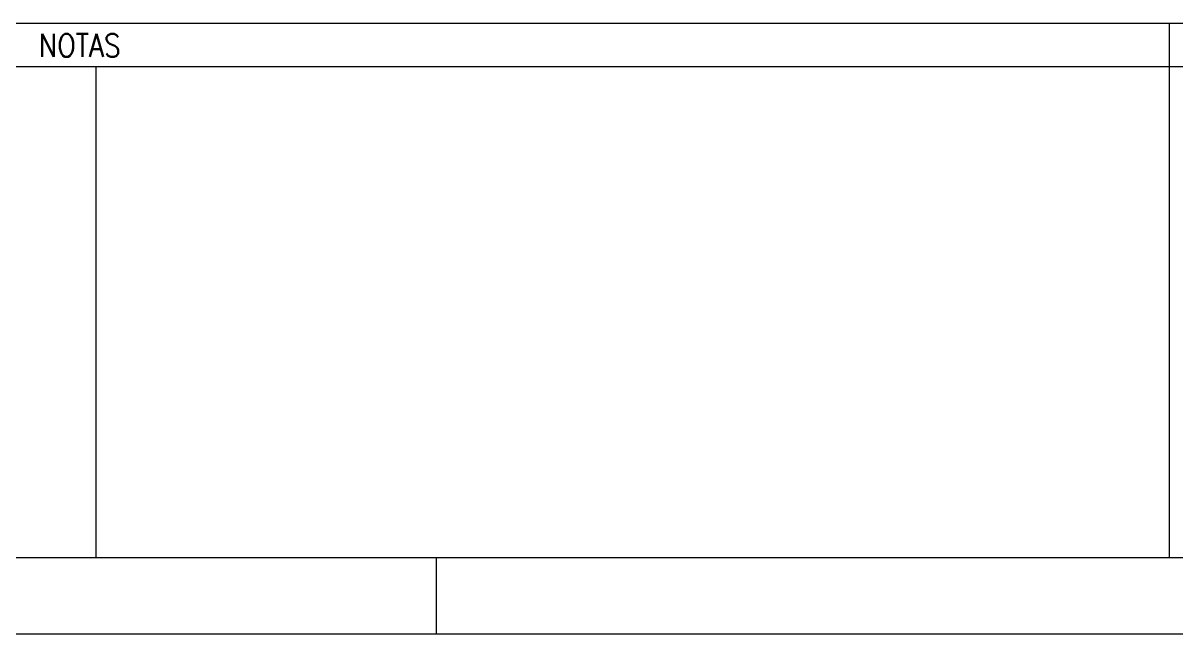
# Model space of a CAD drawing. Header units: millimetres. Extents: x -753 to 90, y 56274 to 56868.
# Drawn here: x -594.6 to -443.7, y 56273.7 to 56353.7 of the extents above; entities that cross this region are included whole.
import ezdxf

# ---------------------------------------------------------------- set-up
doc = ezdxf.new("R2010")
doc.units = ezdxf.units.MM
doc.linetypes.add('XKITLINE00', pattern=[0])
doc.layers.add('Outro tipo de objeto', color=7, linetype='Continuous', lineweight=0)
doc.styles.add('SIMPLEX', font='simplex_.ttf')

msp = doc.modelspace()

# ---------------------------------------------------------------- linework, layer by layer
at = {"layer": 'Outro tipo de objeto', "color": 5, "linetype": 'XKITLINE00', "lineweight": 0}
for p, q in [((-725.52, 56353.71), (80.49, 56353.71)), ((-444.52, 56283.71), (-444.52, 56353.71))]:
    msp.add_line(p, q, dxfattribs=at)
at = {"layer": 'Outro tipo de objeto', "color": 4, "linetype": 'XKITLINE00', "lineweight": 0}
msp.add_line((-725.52, 56348.01), (-279.52, 56348.01), dxfattribs=at)
at = {"layer": 'Outro tipo de objeto', "color": 2, "linetype": 'XKITLINE00', "lineweight": 0}
for p, q in [((-585.02, 56283.71), (-585.02, 56348.01)), ((-540.52, 56283.71), (-540.52, 56273.71))]:
    msp.add_line(p, q, dxfattribs=at)
at = {"layer": 'Outro tipo de objeto', "color": 6, "linetype": 'XKITLINE00', "lineweight": 0}
msp.add_line((-725.52, 56283.71), (80.49, 56283.71), dxfattribs=at)
at = {"layer": 'Outro tipo de objeto', "color": 7, "linetype": 'XKITLINE00', "lineweight": 0}
msp.add_line((-750.52, 56273.71), (90.49, 56273.71), dxfattribs=at)

# ---------------------------------------------------------------- texts
at = {"layer": 'Outro tipo de objeto', "color": 5, "style": 'SIMPLEX', "width": 0.85}
msp.add_text('NOTAS', height=3, dxfattribs=at).set_placement((-592.5, 56349.29))

doc.saveas('drawing.dxf')
